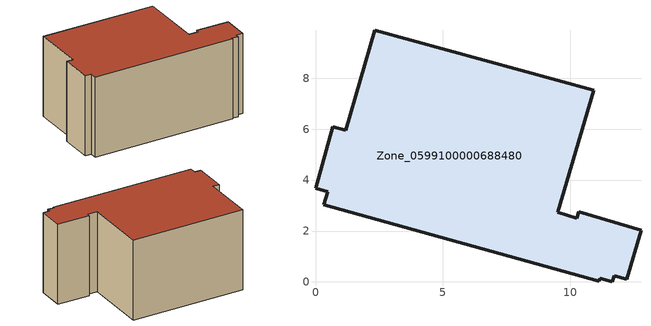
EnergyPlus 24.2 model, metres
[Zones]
Zone_0599100000688480
 floor ground (C_G): 9.52,2.73 10.26,2.51 10.34,2.76 12.78,2.04 12.22,0.11 11.74,0.25 11.66,0 11.17,0.14 11.14,0.03 0.33,3.04 0.48,3.54 0,3.68 0.68,6.1 1.18,5.96 2.32,9.89 10.93,7.52 z0
 wall outside (C_F): 10.26,2.51 9.52,2.73 10.93,7.52 2.32,9.89 1.18,5.96 0.68,6.1 0,3.68 0.48,3.54 0.33,3.04 11.14,0.03 11.17,0.14 11.66,0 11.74,0.25 12.22,0.11 12.78,2.04 10.34,2.76 10.26,2.51 z0:6.3
 roof outside (C_R): 1.18,5.96 0.68,6.1 0,3.68 0.48,3.54 0.33,3.04 11.14,0.03 11.17,0.14 11.66,0 11.74,0.25 12.22,0.11 12.78,2.04 10.34,2.76 10.26,2.51 9.52,2.73 10.93,7.52 2.32,9.89 z6.3
[BUILDING]
Pand.0599100000688480: North Axis=0; Terrain=City; Loads Convergence Tolerance Value=0.04; Temperature Convergence Tolerance Value=0.4; Solar Distribution=FullExterior; Maximum Number of Warmup Days=25; Minimum Number of Warmup Days=1
[Site:Location]
Rotterdam.The.Hague.AP_ZH_NLD Design_Conditions: Latitude=51.96; Longitude=4.45; Time Zone=1; Elevation=-4.5
[SITE:GROUNDTEMPERATURE:BUILDINGSURFACE]
18, 18, 18, 18, 18, 18, 18, 18, 18, 18, 18, 18
[MATERIAL] Thermal Absorptance=0.9; Solar Absorptance=0.7; Visible Absorptance=0.7
Name | Roughness | Thickness | Conductivity | Density | Specific Heat
G.TI.1946 | MediumSmooth | 0.15 | 1 | 540 | 1210
F.TI.1946 | Rough | 0.3 | 0.857143 | 1920 | 840
R.TI.1946 | MediumRough | 0.2 | 0.1 | 1500 | 1000
[CONSTRUCTION]
C_G: G.TI.1946
C_F: F.TI.1946
C_R: R.TI.1946
[ZONE]
Zone_0599100000688480: Type=1; Multiplier=1; Ceiling Height=Autocalculate; Volume=Autocalculate; Floor Area=autocalculate; Part of Total Floor Area=Yes
[ZONEINFILTRATION:DESIGNFLOWRATE]
Infil_Zone_0599100000688480: Zone or ZoneList or Space or SpaceList=Zone_0599100000688480; Schedule=AlwaysOn; Design Flow Rate Calculation Method=Flow/Area; Flow Rate per Floor Area=0.003; Constant Term Coefficient=1; Temperature Term Coefficient=0; Velocity Term Coefficient=0; Velocity Squared Term Coefficient=0
[HVACTEMPLATE:ZONE:IDEALLOADSAIRSYSTEM]
Zone_0599100000688480: Maximum Heating Supply Air Temperature=50; Minimum Cooling Supply Air Temperature=13; Maximum Heating Supply Air Humidity Ratio=0.0156; Minimum Cooling Supply Air Humidity Ratio=0.0077; Heating Limit=NoLimit; Cooling Limit=NoLimit; Dehumidification Control Type=ConstantSensibleHeatRatio; Cooling Sensible Heat Ratio=0.7; Dehumidification Setpoint=60; Humidification Control Type=None; Humidification Setpoint=30; Outdoor Air Method=None; Outdoor Air Flow Rate per Person=0.00944; Outdoor Air Flow Rate per Zone Floor Area=0; Outdoor Air Flow Rate per Zone=0; Demand Controlled Ventilation Type=None; Outdoor Air Economizer Type=NoEconomizer; Heat Recovery Type=None; Sensible Heat Recovery Effectiveness=0.7; Latent Heat Recovery Effectiveness=0.65
[ZONECONTROL:THERMOSTAT]
ThermostatControl_Zone_0599100000688480: Zone or ZoneList=Zone_0599100000688480; Control Type Schedule=DualSetpointControlType; Control 1=Thermostat_Zone_0599100000688480; Temperature Difference Between Cutout And Setpoint=0
[THERMOSTATSETPOINT:DUALSETPOINT]
Thermostat_Zone_0599100000688480: Heating Setpoint Temperature Schedule=HeatingSetpoint_Zone_0599100000688480; Cooling Setpoint Temperature Schedule=CoolingSetpoint_Zone_0599100000688480
[SCHEDULE:COMPACT]
HeatingSetpoint_Zone_0599100000688480: Through: 12/31, For: AllDays, Until: 24:00, 21
CoolingSetpoint_Zone_0599100000688480: Through: 12/31, For: AllDays, Until: 24:00, 24
DualSetpointControlType: Through: 12/31, For: AllDays, Until: 24:00, 4
AlwaysOn: Through: 12/31, For: AllDays, Until: 24:00, 1
